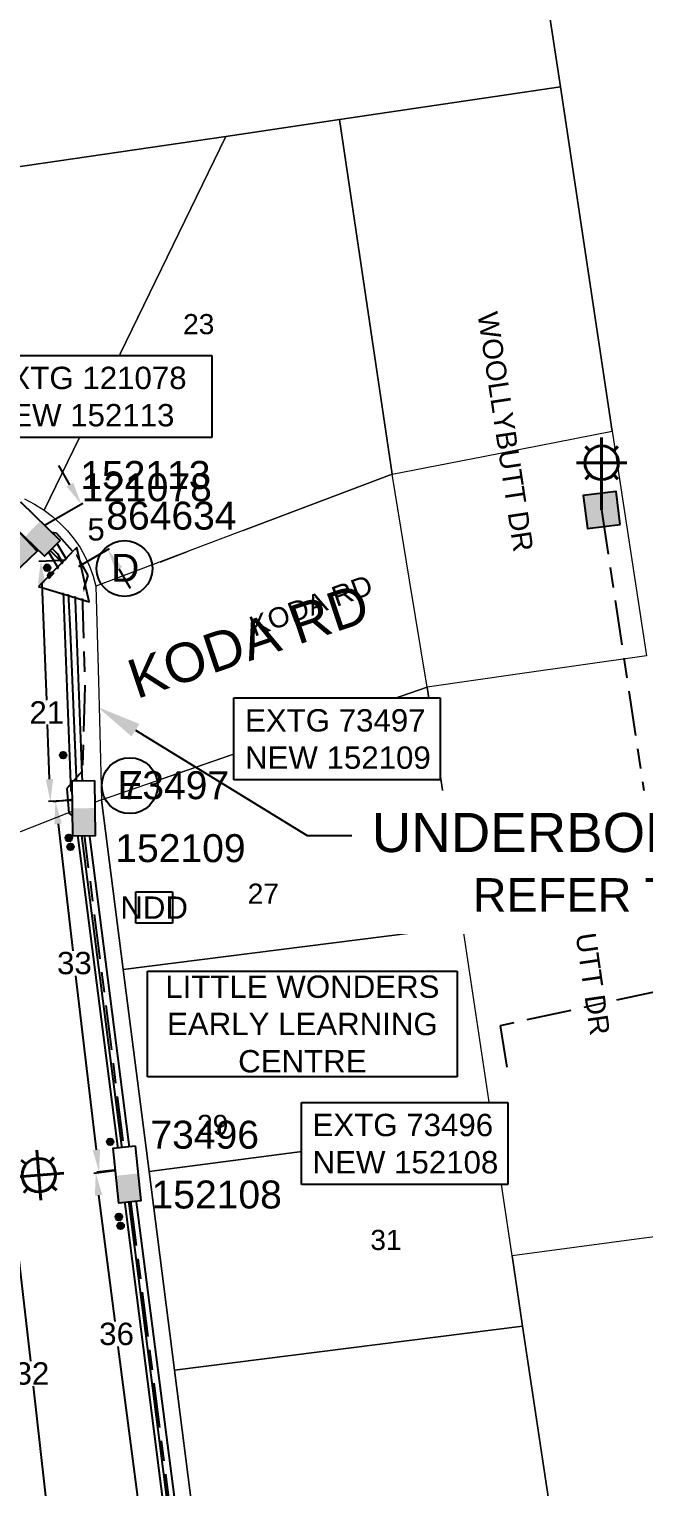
# Model space of a CAD drawing. Header units: metres. Extents: x 298156 to 298818, y 6171580 to 6172425.
# Drawn here: x 298509.9 to 298564.9, y 6172139.5 to 6172269.9 of the extents above; entities that cross this region are included whole.
import ezdxf
from ezdxf import colors
from ezdxf.entities.mleader import LeaderData, LeaderLine
from ezdxf.enums import TextEntityAlignment as Align
from ezdxf.math import Vec2, Vec3

# ---------------------------------------------------------------- set-up
doc = ezdxf.new("R2010")
doc.units = ezdxf.units.M
doc.linetypes.add('Cable Exist UG', pattern=[8.2, 4, -1.2, 1.8, -1.2])
doc.layers.get('0').update_dxf_attribs({"color": 6})
doc.layers.add('Cadastre Land Parcels_SP_EXT', color=9, linetype='Continuous', lineweight=5)
doc.layers.add('Cadastre Roads_SP_EXT', color=9, linetype='Continuous', lineweight=5)
for name, color, linetype in [('Duct_SP_NEW', 2, 'Continuous'), ('Equip_SP_SL_EXT', 7, 'Continuous'), ('Mains_LV_NEW_T84', 2, 'Continuous'), ('Mains_SL_EXT', 7, 'Continuous'), ('Notes_Field', 180, 'Continuous'), ('Notes_LV_MISC', 7, 'Continuous'), ('Notes_SP_LV_SL_MISC', 7, 'Continuous'), ('Notes_SP_MISC', 7, 'Continuous'), ('SupportsUG_SP_LV_EXT', 7, 'Continuous'), ('SupportsUG_SP_LV_NEW', 2, 'Continuous'), ('SupportsUG_SP_LV_SL_EXT', 7, 'Continuous')]:
    doc.layers.add(name, color=color, linetype=linetype)
doc.layers.add('Features_HIDE', color=1, linetype='Continuous', plot=False)
doc.layers.get('0').off()
doc.layers.get('Features_HIDE').off()
doc.styles.add('COLUMN_LABEL', font='arial.ttf')
doc.styles.add('iecARIAL', font='arial.ttf', dxfattribs={"height": 2})
doc.styles.add('POLE_LABEL', font='arial.ttf')
doc.styles.get("Standard").update_dxf_attribs({"font": 'arial.ttf'})
doc.linetypes.add('Cable New UG', pattern='A,7,-0.25,["x",Standard,S=2,R=0,X=0.2,Y=-0.8],-2.1', length=9.35)
doc.dimstyles.new('Copy of Standard', dxfattribs={"dimtxt": 2, "dimasz": 2, "dimexe": 0.18, "dimexo": 0.0625, "dimgap": 0.09, "dimtad": 0, "dimtih": 1, "dimtoh": 1, "dimdec": 0, "dimzin": 0, "dimdsep": 46, "dimtxsty": 'Standard', "dimcen": 0.09, "dimadec": 0, "dimazin": 0, "dimtfac": 1, "dimtdec": 0, "dimtofl": 0, "dimtmove": 0, "dimatfit": 3, "dimfxl": 1, "dimtolj": 1, "dimtzin": 0, "dimarcsym": 0})

# ---------------------------------------------------------------- blocks, each defined once
blk = doc.blocks.new('COLUMN_EXT')
blk.add_hatch(color=256).paths.add_polyline_path([(-1.49, 1.48), (-1.49, -1.49), (1.48, -1.49), (1.48, 1.48)])
blk.add_lwpolyline([(-1.49, -1.49), (1.48, -1.49), (1.48, 1.48), (-1.49, 1.48)], close=True)
for tag, height, style, flags, p in [('ASSET_NUM', 2.5, 'COLUMN_LABEL', 8, (2, 2)), ('STRUCTURE_PLANT_NUMBER', 0.2, 'POLE_LABEL', 9, (1.81, 0.03)), ('STREET_CODE', 0.2, 'COLUMN_LABEL', 9, (1.81, -0.2))]:
    blk.add_attdef(tag, text='', height=height, dxfattribs=dict(style=style, flags=flags)).set_placement(p, align=Align.MIDDLE_LEFT)
at = {"flags": 9}
for tag, p in [('COLUMN_TYPE', (1.81, -0.4)), ('OWNED_BY', (1.81, -0.6)), ('STATE', (1.81, -0.8)), ('USAGE', (1.81, -1)), ('LEGEND', (1.81, -1.2)), ('LOCATION', (1.81, -1.4)), ('STREETNAME', (1.81, -1.6)), ('SUBURB', (1.81, -1.8)), ('NOTES', (1.81, -2))]:
    blk.add_attdef(tag, text='', height=0.2, dxfattribs=at).set_placement(p, align=Align.MIDDLE_LEFT)
at = {"flags": 1}
blk.add_attdef('Z', (1.81, -2.35), '', height=0.2, dxfattribs=at)
blk = doc.blocks.new('PILLAR_EXT')
blk.add_hatch(color=256).paths.add_polyline_path([(-2.475, 0.99), (-2.475, -0.99), (2.475, -0.99), (2.475, 0.99)])
blk.add_lwpolyline([(-2.475, -0.99), (2.475, -0.99), (2.475, 0.99), (-2.475, 0.99)], close=True)
at = {"style": 'iecARIAL', "flags": 8}
blk.add_attdef('ASSET_NUM', (1.5, 3.5), '', height=2.5, dxfattribs=at)
for tag, p, flags in [('OWNED_BY', (0, -0.2), 9), ('STATE', (0, -0.4), 9), ('SUPPORT_TYPE', (0, -0.6), 9), ('USAGE', (0, -0.8), 9), ('LEGEND', (0, -1), 9), ('LOCATION', (0, -1.2), 9), ('NOTES', (0, -1.4), 9), ('STREETNAME', (0, -1.8), 9), ('SUBURB', (0, -2), 1), ('PARENT', (0, -1.6), 9)]:
    blk.add_attdef(tag, p, '', height=0.2, dxfattribs=dict(flags=flags))
blk = doc.blocks.new('SL_LANTERN_EXT')
at = {"lineweight": 40}
for p, q in [((-1.46, 5.68), (-1.06, 5.28)), ((0, 1.97), (0, 6.47)), ((1.46, 5.68), (1.06, 5.28)), ((-2.25, 4.22), (2.25, 4.22)), ((-1.46, 2.76), (-1.06, 3.16)), ((0, 0), (0, 2.72)), ((1.46, 2.76), (1.06, 3.16))]:
    blk.add_line(p, q, dxfattribs=at)
blk.add_circle((0, 4.22), 1.5, dxfattribs=at)
at = {"style": 'iecARIAL', "flags": 8}
blk.add_attdef('ASSET_NUM', (1.5, 1.5), '', height=2.5, dxfattribs=at)
for tag, p, height, flags in [('CONSTRUCTED_VOLTAGE', (0.98, -0.65), 0.2, 9), ('CONTROL_TYPE', (0.98, -0.85), 0.2, 9), ('LANTERN_PURPOSE', (0.98, -1.05), 0.2, 9), ('LANTERN_TYPE', (0.98, -1.25), 0.2, 9), ('NO_PHASES', (0.98, -1.45), 0.2, 9), ('LNUMBER', (2.18, -3.25), 2.5, 8), ('OPERATING_VOLTAGE', (0.98, -1.65), 0.2, 9), ('ORIENTATION', (0.98, -1.85), 0.2, 9), ('OWNED_BY', (0.98, -2.05), 0.2, 9), ('STATE', (0.98, -2.25), 0.2, 9), ('USAGE', (0.98, -2.45), 0.2, 9), ('CEXIST', (0.98, -2.65), 0.2, 9), ('CNEW', (0.98, -2.85), 0.2, 9), ('CNUMBER', (0.98, -3.05), 0.2, 9), ('CREMOVE', (0.98, -3.25), 0.2, 9), ('CREPLACE', (0.98, -3.45), 0.2, 9), ('LKINGHEIGHT', (0.98, -3.65), 0.2, 9), ('LBRACKET', (0.98, -3.85), 0.2, 9), ('LBRACKETVOCAB', (0.98, -4.05), 0.2, 9), ('LCATEGORY', (0.98, -4.25), 0.2, 9), ('LCHARGE1', (0.98, -4.45), 0.2, 9), ('LCHARGE1PERCENT', (0.98, -4.65), 0.2, 9), ('LCHARGE2', (0.98, -4.85), 0.2, 9), ('LCHARGE2PERCENT', (0.98, -5.05), 0.2, 9), ('LCHARGE3', (0.98, -5.25), 0.2, 9), ('LCHARGE3PERCENT', (0.98, -5.45), 0.2, 9), ('LEXIST', (0.98, -5.65), 0.2, 9), ('LLAMP', (0.98, -5.85), 0.2, 9), ('LLAMPVOCAB', (0.98, -6.05), 0.2, 9), ('LMAST', (0.98, -6.25), 0.2, 9), ('LMASTVOCAB', (0.98, -6.45), 0.2, 9), ('LNEW', (0.98, -6.65), 0.2, 9), ('LANTNUMBER', (0.98, -6.85), 0.2, 9), ('LOUTREACH', (0.98, -7.25), 0.2, 9), ('LOUTREACHVOCAB', (0.98, -7.45), 0.2, 9), ('LRATECODE', (0.98, -7.65), 0.2, 9), ('LREMOVE', (0.98, -7.85), 0.2, 9), ('STREETNAME', (0.98, -9.25), 0.2, 9), ('LREPLACE', (0.98, -8.05), 0.2, 9), ('LTYPE', (0.98, -8.25), 0.2, 9), ('LTYPEVOCAB', (0.98, -8.45), 0.2, 9), ('LEGEND', (0.98, -8.65), 0.2, 9), ('LOCATION', (0.98, -8.85), 0.2, 9), ('NOTES', (0.98, -9.05), 0.2, 9), ('SUBURB', (0.98, -9.45), 0.2, 1)]:
    blk.add_attdef(tag, p, '', height=height, dxfattribs=dict(flags=flags))
blk = doc.blocks.new('*D167')
at = {"layer": 'Defpoints', "color": 0, "transparency": 16777216}
for p in [(298505.04, 6172166.92), (298508.15, 6172167.27), (298508.72, 6172134.77)]:
    blk.add_point(p, dxfattribs=at)
at = {"layer": 'Notes_Field', "color": 0, "lineweight": -2, "transparency": 16777216}
for p, q in [((298505.11, 6172166.93), (298508.33, 6172167.29)), ((298508.37, 6172165.29), (298510.03, 6172150.76)), ((298511.59, 6172137.11), (298510.29, 6172148.53)), ((298508.78, 6172134.78), (298512, 6172135.15))]:
    blk.add_line(p, q, dxfattribs=at)
at = {"layer": 'Notes_Field', "color": 0, "transparency": 16777216}
for points in [[(298508.7, 6172165.32), (298508.04, 6172165.25), (298508.15, 6172167.27)], [(298511.92, 6172137.15), (298511.26, 6172137.08), (298511.82, 6172135.13)]]:
    blk.add_solid(points, dxfattribs=at)
at = {"layer": 'Notes_Field', "color": 0, "transparency": 16777216, "insert": (298510.16, 6172149.65), "char_height": 2, "attachment_point": 5}
blk.add_mtext('\\A1;32', dxfattribs=at)
blk = doc.blocks.new('*D175')
at = {"layer": 'Defpoints', "color": 0, "transparency": 16777216}
for p in [(298500.79, 6172227.04), (298510.37, 6172224.07), (298510.57, 6172225.13)]:
    blk.add_point(p, dxfattribs=at)
at = {"layer": 'Notes_Field', "color": 0, "lineweight": -2, "transparency": 16777216}
for p, q in [((298500.78, 6172226.98), (298500.55, 6172225.81)), ((298502.55, 6172225.6), (298503.25, 6172225.47)), ((298508.41, 6172224.46), (298506.1, 6172224.91)), ((298510.56, 6172225.06), (298510.33, 6172223.9))]:
    blk.add_line(p, q, dxfattribs=at)
at = {"layer": 'Notes_Field', "color": 0, "transparency": 16777216}
for points in [[(298502.61, 6172225.93), (298502.48, 6172225.28), (298500.58, 6172225.99)], [(298508.47, 6172224.79), (298508.34, 6172224.13), (298510.37, 6172224.07)]]:
    blk.add_solid(points, dxfattribs=at)
at = {"layer": 'Notes_Field', "color": 0, "transparency": 16777216, "insert": (298504.67, 6172225.19), "char_height": 2, "attachment_point": 5}
blk.add_mtext('\\A1;10', dxfattribs=at)
blk = doc.blocks.new('*D196')
at = {"layer": 'Defpoints', "color": 0, "transparency": 16777216}
for p in [(298510.47, 6172225.04), (298516.94, 6172223.36), (298512.84, 6172220.97)]:
    blk.add_point(p, dxfattribs=at)
at = {"layer": 'Notes_Field', "color": 0, "lineweight": -2, "transparency": 16777216}
for p, q in [((298513.56, 6172229.16), (298512.56, 6172230.89)), ((298510.52, 6172225.08), (298514.72, 6172227.52)), ((298512.89, 6172221), (298517.09, 6172223.45)), ((298517.94, 6172221.63), (298518.95, 6172219.9))]:
    blk.add_line(p, q, dxfattribs=at)
at = {"layer": 'Notes_Field', "color": 0, "transparency": 16777216}
for points in [[(298513.85, 6172229.33), (298513.27, 6172228.99), (298514.57, 6172227.43)], [(298518.23, 6172221.8), (298517.66, 6172221.46), (298516.94, 6172223.36)]]:
    blk.add_solid(points, dxfattribs=at)
at = {"layer": 'Notes_Field', "color": 0, "transparency": 16777216, "insert": (298515.9, 6172225.15), "char_height": 2, "attachment_point": 5}
blk.add_mtext('\\A1;5', dxfattribs=at)
blk = doc.blocks.new('*D197')
at = {"layer": 'Defpoints', "color": 0, "transparency": 16777216}
for p in [(298513.58, 6172222.41), (298511.81, 6172200.83), (298514.43, 6172200.93)]:
    blk.add_point(p, dxfattribs=at)
at = {"layer": 'Notes_Field', "color": 0, "lineweight": -2, "transparency": 16777216}
for p, q in [((298513.51, 6172222.41), (298510.78, 6172222.3)), ((298511.04, 6172220.31), (298511.45, 6172209.89)), ((298511.73, 6172202.82), (298511.54, 6172207.7)), ((298514.37, 6172200.93), (298511.63, 6172200.82))]:
    blk.add_line(p, q, dxfattribs=at)
at = {"layer": 'Notes_Field', "color": 0, "transparency": 16777216}
for points in [[(298511.37, 6172220.32), (298510.7, 6172220.29), (298510.96, 6172222.31)], [(298512.06, 6172202.84), (298511.4, 6172202.81), (298511.81, 6172200.83)]]:
    blk.add_solid(points, dxfattribs=at)
at = {"layer": 'Notes_Field', "color": 0, "transparency": 16777216, "insert": (298511.49, 6172208.79), "char_height": 2, "attachment_point": 5}
blk.add_mtext('\\A1;21', dxfattribs=at)
blk = doc.blocks.new('*D200')
at = {"layer": 'Defpoints', "color": 0, "transparency": 16777216}
for p in [(298512.26, 6172200.8), (298514.48, 6172201.06), (298518.38, 6172167.95)]:
    blk.add_point(p, dxfattribs=at)
at = {"layer": 'Notes_Field', "color": 0, "lineweight": -2, "transparency": 16777216}
for p, q in [((298514.42, 6172201.05), (298512.08, 6172200.78)), ((298512.5, 6172198.81), (298513.83, 6172187.47)), ((298515.93, 6172169.68), (298514.09, 6172185.24)), ((298518.32, 6172167.95), (298515.98, 6172167.67))]:
    blk.add_line(p, q, dxfattribs=at)
at = {"layer": 'Notes_Field', "color": 0, "transparency": 16777216}
for points in [[(298512.83, 6172198.85), (298512.17, 6172198.77), (298512.26, 6172200.8)], [(298516.26, 6172169.72), (298515.6, 6172169.64), (298516.16, 6172167.69)]]:
    blk.add_solid(points, dxfattribs=at)
at = {"layer": 'Notes_Field', "color": 0, "transparency": 16777216, "insert": (298513.96, 6172186.36), "char_height": 2, "attachment_point": 5}
blk.add_mtext('\\A1;33', dxfattribs=at)
blk = doc.blocks.new('*D201')
at = {"layer": 'Defpoints', "color": 0, "transparency": 16777216}
for p in [(298515.87, 6172167.59), (298518.25, 6172167.89), (298522.89, 6172132.17)]:
    blk.add_point(p, dxfattribs=at)
at = {"layer": 'Notes_Field', "color": 0, "lineweight": -2, "transparency": 16777216}
for p, q in [((298518.19, 6172167.89), (298515.69, 6172167.56)), ((298516.12, 6172165.6), (298517.59, 6172154.31)), ((298520.24, 6172133.84), (298517.88, 6172152.08)), ((298522.82, 6172132.16), (298520.32, 6172131.84))]:
    blk.add_line(p, q, dxfattribs=at)
at = {"layer": 'Notes_Field', "color": 0, "transparency": 16777216}
for points in [[(298516.45, 6172165.64), (298515.79, 6172165.56), (298515.87, 6172167.59)], [(298520.57, 6172133.88), (298519.91, 6172133.8), (298520.5, 6172131.86)]]:
    blk.add_solid(points, dxfattribs=at)
at = {"layer": 'Notes_Field', "color": 0, "transparency": 16777216, "insert": (298517.73, 6172153.19), "char_height": 2, "attachment_point": 5}
blk.add_mtext('\\A1;36', dxfattribs=at)
blk = doc.blocks.new('PILLAR_REPLACE_NEW')
for tag, flags, p in [('TYPE', 9, (1.5, -2.4)), ('Z', 1, (1.5, -2.6)), ('OWNED_BY', 9, (1.5, -1.8)), ('OPERATED_BY', 9, (1.5, -2)), ('MAINTAINED_BY', 9, (1.5, -2.2))]:
    blk.add_attdef(tag, text='', height=0.2, dxfattribs=dict(flags=flags)).set_placement(p, align=Align.MIDDLE_LEFT)
blk.add_wipeout([(-2.475, 0.99), (2.475, 0.99), (2.475, -0.99), (-2.475, -0.99)])
blk.add_hatch(color=256).paths.add_polyline_path([(0, -0.99), (2.475, -0.99), (2.475, 0.99), (0, 0.99)])
at = {"lineweight": -3}
blk.add_lwpolyline([(-2.475, 0.99), (2.475, 0.99), (2.475, -0.99), (-2.475, -0.99)], close=True, dxfattribs=at)
for tag, height, flags, p in [('ASSET_NUM', 2.5, 8, (2, 2)), ('USAGE', 0.2, 9, (1.5, 0)), ('STREETNAME', 0.2, 9, (1.5, -1)), ('SUBURB', 0.2, 9, (1.5, -1.2)), ('STATE', 0.2, 9, (1.5, -1.4)), ('LEGEND', 0.2, 9, (1.5, -0.2)), ('LOCATION', 0.2, 9, (1.5, -0.4)), ('NOTES', 0.2, 9, (1.5, -0.6)), ('PARENT', 0.2, 9, (1.5, -0.8)), ('STREET_CODE_NUMBER', 0.2, 9, (1.5, -1.6))]:
    blk.add_attdef(tag, text='', height=height, dxfattribs=dict(flags=flags)).set_placement(p, align=Align.MIDDLE_LEFT)

msp = doc.modelspace()

# ---------------------------------------------------------------- hatches: boundary and pattern name
at = {"layer": 'Notes_LV_MISC'}
h = msp.add_hatch(color=2, dxfattribs=at)
h.dxf.hatch_style = 1
edge = h.paths.add_edge_path()
edge.add_arc((298511.52, 6172221.73), 0.3, 19.467, 379.467)
h = msp.add_hatch(color=2, dxfattribs=at)
h.dxf.hatch_style = 1
edge = h.paths.add_edge_path()
edge.add_arc((298511.89, 6172221.03), 0.3, 19.467, 379.467)
h = msp.add_hatch(color=2, dxfattribs=at)
h.dxf.hatch_style = 1
edge = h.paths.add_edge_path()
edge.add_arc((298512.96, 6172204.97), 0.3, 92.4253, 452.4253)
h = msp.add_hatch(color=2, dxfattribs=at)
h.dxf.hatch_style = 1
edge = h.paths.add_edge_path()
edge.add_arc((298518.09, 6172162.87), 0.3, 182.0234, 542.0234)

# ---------------------------------------------------------------- linework, layer by layer
at = {"layer": 'Cadastre Land Parcels_SP_EXT', "linetype": 'Continuous'}
for p, q in [((298552.97, 6172294.54), (298557.43, 6172264.73)), ((298557.43, 6172264.73), (298552.97, 6172294.54)), ((298537.66, 6172261.81), (298557.43, 6172264.73)), ((298557.43, 6172264.73), (298562.06, 6172233.95)), ((298537.66, 6172261.81), (298527.49, 6172260.31)), ((298527.49, 6172260.31), (298537.66, 6172261.81)), ((298542.39, 6172230.1), (298537.66, 6172261.81)), ((298527.49, 6172260.31), (298496.07, 6172255.69)), ((298496.07, 6172255.69), (298527.49, 6172260.31)), ((298511.24, 6172226.88), (298527.49, 6172260.31)), ((298527.49, 6172260.31), (298511.24, 6172226.88)), ((298562.06, 6172233.95), (298565.12, 6172213.86)), ((298529.04, 6172225.05), (298542.39, 6172230.1)), ((298542.39, 6172230.1), (298542.39, 6172230.1)), ((298509.5, 6172227.88), (298510.39, 6172227.41)), ((298510.39, 6172227.41), (298511.24, 6172226.88)), ((298511.24, 6172226.88), (298511.24, 6172226.88)), ((298511.24, 6172226.88), (298512, 6172226.32)), ((298512, 6172226.32), (298512.7, 6172225.7)), ((298512.7, 6172225.7), (298513.35, 6172225.03)), ((298513.35, 6172225.03), (298513.94, 6172224.3)), ((298513.94, 6172224.3), (298514.47, 6172223.53)), ((298514.47, 6172223.53), (298514.93, 6172222.71)), ((298521.63, 6172222.24), (298524.16, 6172223.2)), ((298514.93, 6172222.71), (298515.32, 6172221.86)), ((298515.32, 6172221.86), (298515.64, 6172220.97)), ((298515.64, 6172220.97), (298515.88, 6172220.07)), ((298515.88, 6172220.07), (298515.98, 6172220.11)), ((298545.5, 6172211.05), (298521.65, 6172202.79)), ((298548.71, 6172189.63), (298545.5, 6172211.05)), ((298516.5, 6172201.01), (298516.38, 6172200.97)), ((298516.38, 6172200.97), (298518.31, 6172185.79)), ((298548.71, 6172189.63), (298518.31, 6172185.79)), ((298518.31, 6172185.79), (298548.71, 6172189.63)), ((298551.4, 6172171.76), (298548.71, 6172189.63)), ((298548.71, 6172189.63), (298548.71, 6172189.63)), ((298518.31, 6172185.79), (298520.64, 6172167.74)), ((298520.64, 6172167.74), (298551.4, 6172171.76)), ((298551.4, 6172171.76), (298520.64, 6172167.74)), ((298551.4, 6172171.76), (298551.4, 6172171.76)), ((298553.12, 6172160.2), (298551.4, 6172171.76)), ((298520.64, 6172167.74), (298522.92, 6172149.97)), ((298554.05, 6172153.88), (298553.12, 6172160.2)), ((298553.12, 6172160.2), (298553.12, 6172160.2)), ((298554.05, 6172153.88), (298522.92, 6172149.97)), ((298522.92, 6172149.97), (298554.05, 6172153.88)), ((298556.69, 6172136.34), (298554.05, 6172153.88)), ((298554.05, 6172153.88), (298554.05, 6172153.88)), ((298522.92, 6172149.97), (298525.16, 6172132.42))]:
    msp.add_line(p, q, dxfattribs=at)
at = {"layer": 'Cadastre Roads_SP_EXT', "linetype": 'Continuous'}
for p, q in [((298557.43, 6172264.73), (298537.66, 6172261.81)), ((298562.06, 6172233.95), (298557.43, 6172264.73)), ((298537.66, 6172261.81), (298542.39, 6172230.1)), ((298550.53, 6172231.69), (298562.06, 6172233.95)), ((298562.06, 6172233.95), (298562.06, 6172233.95)), ((298542.39, 6172230.1), (298550.53, 6172231.69)), ((298542.39, 6172230.1), (298515.88, 6172220.07)), ((298543.94, 6172220.61), (298542.39, 6172230.1)), ((298545.5, 6172211.05), (298543.94, 6172220.61)), ((298515.88, 6172220.07), (298516.13, 6172210.52)), ((298565.12, 6172213.86), (298553.6, 6172212.21)), ((298516.38, 6172200.97), (298545.5, 6172211.05)), ((298553.6, 6172212.21), (298545.5, 6172211.05)), ((298545.5, 6172211.05), (298548.71, 6172189.63)), ((298545.5, 6172211.05), (298545.5, 6172211.05)), ((298516.13, 6172210.52), (298516.38, 6172200.97)), ((298516.38, 6172200.97), (298506.31, 6172197.01)), ((298518.31, 6172185.79), (298516.38, 6172200.97)), ((298548.71, 6172189.63), (298560.43, 6172190.17)), ((298560.43, 6172190.17), (298568.63, 6172190.54)), ((298520.64, 6172167.74), (298518.31, 6172185.79)), ((298518.31, 6172185.79), (298518.31, 6172185.79)), ((298522.92, 6172149.97), (298520.64, 6172167.74)), ((298572.81, 6172162.8), (298564.69, 6172161.73)), ((298564.69, 6172161.73), (298553.12, 6172160.2)), ((298553.12, 6172160.2), (298554.05, 6172153.88)), ((298554.05, 6172153.88), (298556.69, 6172136.34)), ((298525.16, 6172132.42), (298522.92, 6172149.97))]:
    msp.add_line(p, q, dxfattribs=at)
at = {"layer": 'Duct_SP_NEW'}
for p, q in [((298512.27, 6172224.12), (298511.82, 6172223.85)), ((298512.27, 6172224.12), (298513.87, 6172221.42)), ((298511.38, 6172223.59), (298511.82, 6172223.85)), ((298511.38, 6172223.59), (298512.97, 6172220.89)), ((298512.9, 6172221.13), (298513.42, 6172221.15)), ((298512.9, 6172221.13), (298513.63, 6172201.75)), ((298512.97, 6172220.89), (298513.42, 6172221.15)), ((298513.87, 6172221.42), (298513.42, 6172221.15)), ((298513.94, 6172221.17), (298513.42, 6172221.15)), ((298513.94, 6172221.17), (298514.67, 6172201.79)), ((298513.63, 6172201.75), (298514.15, 6172201.77)), ((298513.86, 6172200.84), (298514.38, 6172200.91)), ((298513.86, 6172200.84), (298518.14, 6172167.43)), ((298514.67, 6172201.79), (298514.15, 6172201.77)), ((298514.89, 6172200.98), (298514.38, 6172200.91)), ((298514.89, 6172200.98), (298519.17, 6172167.56)), ((298518.14, 6172167.43), (298522.66, 6172132.11)), ((298519.17, 6172167.56), (298523.69, 6172132.24))]:
    msp.add_line(p, q, dxfattribs=at)
at = {"layer": 'Mains_LV_NEW_T84', "color": 2, "linetype": 'Cable New UG', "flags": 128}
msp.add_lwpolyline([(298450.73, 6172207.98), (298480.73, 6172212.01), (298488.11, 6172213.28), (298492.99, 6172218.17), (298496.29, 6172223.88), (298500.75, 6172227.09), (298505.8, 6172228.13), (298510.06, 6172225.06), (298510.06, 6172225.06), (298513.28, 6172221.74), (298513.57, 6172216.04), (298514.2, 6172200.78), (298514.2, 6172200.78), (298514.2, 6172200.78), (298518.52, 6172167.22), (298523.03, 6172132.04), (298528.42, 6172097.13), (298531.78, 6172063.69), (298535.91, 6172031.76), (298540.26, 6171997.64), (298544.26, 6171966.3), (298544.27, 6171966.2)], dxfattribs=at)
at = {"layer": 'Mains_SL_EXT', "linetype": 'Cable Exist UG'}
for p, q in [((298561.12, 6172226.9), (298566.76, 6172189.36)), ((298510.19, 6172225.18), (298512.44, 6172222.97)), ((298510.19, 6172225.18), (298512.33, 6172224.85)), ((298512.33, 6172224.85), (298514.25, 6172222.72)), ((298512.44, 6172222.97), (298513.42, 6172221.15)), ((298514.25, 6172222.72), (298515.16, 6172221.05)), ((298515.16, 6172221.05), (298514.64, 6172219.43)), ((298514.64, 6172219.43), (298514.9, 6172211.08)), ((298514.9, 6172211.08), (298514.67, 6172203.56)), ((298514.67, 6172203.56), (298513.29, 6172201.98)), ((298513.29, 6172201.98), (298513.47, 6172199.77)), ((298513.47, 6172199.77), (298514.7, 6172198.85)), ((298514.7, 6172198.85), (298518.39, 6172169.76)), ((298574.37, 6172185.65), (298552.03, 6172180.76)), ((298552.03, 6172180.76), (298552.63, 6172177.06)), ((298518.39, 6172169.76), (298517.52, 6172168.57)), ((298517.52, 6172168.57), (298517.83, 6172166.14)), ((298517.83, 6172166.14), (298518.98, 6172165.07)), ((298518.98, 6172165.07), (298522.89, 6172134.46))]:
    msp.add_line(p, q, dxfattribs=at)
at = {"layer": 'Notes_LV_MISC'}
for centre in [(298511.52, 6172221.73), (298511.89, 6172221.03), (298512.96, 6172204.97), (298518.09, 6172162.87)]:
    msp.add_circle(centre, 0.3, dxfattribs=at)

# ---------------------------------------------------------------- block references
at = {"layer": 'Equip_SP_SL_EXT'}
msp.add_blockref('SL_LANTERN_EXT', (298561.12, 6172226.9), dxfattribs=at)
for p, rotation in [((298508.49, 6172223.44), 141.0268838117715), ((298506.57, 6172167.06), 274.6918737109509)]:
    msp.add_blockref('SL_LANTERN_EXT', p, dxfattribs=dict(at, rotation=rotation))
at = {"layer": 'Features_HIDE'}
ref = msp.add_blockref('PILLAR_EXT', (298510.19, 6172225.18), dxfattribs=dict(at, rotation=315.4128339102619))
ref.add_attrib('ASSET_NUM', '121078', dxfattribs={"layer": 'SupportsUG_SP_LV_EXT', "height": 2.5, "style": 'iecARIAL'}).set_placement((298514.6, 6172228.93), align=Align.MIDDLE_LEFT)
ref = msp.add_blockref('PILLAR_EXT', (298514.38, 6172200.91), dxfattribs=dict(at, rotation=90.7286620446387))
ref.add_attrib('ASSET_NUM', '73497', dxfattribs={"layer": 'SupportsUG_SP_LV_EXT', "height": 2.5, "style": 'iecARIAL'}).set_placement((298518.09, 6172200.28), align=Align.BOTTOM_LEFT)
ref = msp.add_blockref('PILLAR_EXT', (298518.66, 6172167.5), dxfattribs=dict(at, rotation=96.1108274915979))
ref.add_attrib('ASSET_NUM', '73496', dxfattribs={"layer": 'SupportsUG_SP_LV_EXT', "height": 2.5, "style": 'iecARIAL'}).set_placement((298520.76, 6172172.27), align=Align.TOP_LEFT)
at = {"layer": 'SupportsUG_SP_LV_SL_EXT', "rotation": 97.27129439094234}
msp.add_blockref('COLUMN_EXT', (298561.12, 6172226.9), dxfattribs=at)
at = {"layer": 'SupportsUG_SP_LV_SL_EXT'}
ref = msp.add_blockref('COLUMN_EXT', (298508.53, 6172223.27), dxfattribs=dict(at, rotation=43.36428719505214))
ref.add_attrib('ASSET_NUM', '864634', dxfattribs={"height": 2.5, "style": 'COLUMN_LABEL'}).set_placement((298516.81, 6172226.39), align=Align.MIDDLE_LEFT)

# ---------------------------------------------------------------- texts
at = {"layer": 'Cadastre Land Parcels_SP_EXT'}
for s, p in [('23', (298523.68, 6172242.62)), ('27', (298529.46, 6172191.68)), ('29', (298524.93, 6172171)), ('31', (298540.43, 6172160.71))]:
    msp.add_text(s, height=1.8, dxfattribs=at).set_placement(p)
at = {"layer": 'Cadastre Roads_SP_EXT'}
for s, rotation, p in [('WOOLLYBUTT DR', 278.6215, (298550.01, 6172244.46)), ('KODA RD', 19.9484, (298530.04, 6172215.55)), ('WOOLLYBUTT DR', 278.2581, (298557, 6172201.24))]:
    msp.add_text(s, height=1.8, rotation=rotation, dxfattribs=at).set_placement(p)

# ---------------------------------------------------------------- dimensions: what is measured, and where the dimension line sits
at = {"layer": 'Notes_Field'}
for base, p1, p2, angle, picture, middle in [((298516.94, 6172223.36), (298510.47, 6172225.04), (298512.84, 6172220.97), 300.2048, '*D196', (298515.9, 6172225.15)), ((298510.37, 6172224.07), (298500.79, 6172227.04), (298510.57, 6172225.13), 348.9319, '*D175', (298504.67, 6172225.19)), ((298511.81, 6172200.83), (298513.58, 6172222.41), (298514.43, 6172200.93), 272.2748, '*D197', (298511.49, 6172208.79)), ((298512.26, 6172200.8), (298518.38, 6172167.95), (298514.48, 6172201.06), 96.7139, '*D200', (298513.96, 6172186.36)), ((298508.15, 6172167.27), (298508.72, 6172134.77), (298505.04, 6172166.92), 96.5185, '*D167', (298510.16, 6172149.65)), ((298515.87, 6172167.59), (298522.89, 6172132.17), (298518.25, 6172167.89), 97.3918, '*D201', (298517.73, 6172153.19))]:
    dim = msp.add_linear_dim(base=base, p1=p1, p2=p2, angle=angle, dimstyle='Copy of Standard', dxfattribs=at)
    dim.commit()
    dim.dimension.update_dxf_attribs({"geometry": picture, "text_midpoint": middle, "dimtype": 161})

# ---------------------------------------------------------------- next in the draw order: block references
at = {"layer": 'SupportsUG_SP_LV_NEW'}
ref = msp.add_blockref('PILLAR_REPLACE_NEW', (298510.21, 6172225.19), dxfattribs=dict(at, rotation=315.7313512229564))
ref.add_attrib('ASSET_NUM', '152113', dxfattribs={"layer": '0', "height": 2.5}).set_placement((298514.48, 6172230.03), align=Align.MIDDLE_LEFT)
ref = msp.add_blockref('PILLAR_REPLACE_NEW', (298514.79, 6172200.22), dxfattribs=dict(at, rotation=270.7565150729329))
ref.add_attrib('ASSET_NUM', '152109', dxfattribs={"layer": '0', "height": 2.5}).set_placement((298517.62, 6172196.65), align=Align.MIDDLE_LEFT)
ref = msp.add_blockref('PILLAR_REPLACE_NEW', (298518.66, 6172167.45), dxfattribs=dict(at, rotation=276.0656067576584))
ref.add_attrib('ASSET_NUM', '152108', dxfattribs={"layer": '0', "height": 2.5}).set_placement((298520.86, 6172165.67), align=Align.MIDDLE_LEFT)

# ---------------------------------------------------------------- next in the draw order: texts
at = {"layer": 'Notes_SP_LV_SL_MISC', "char_height": 2, "attachment_point": 1, "bg_fill": 19, "box_fill_scale": 1.5, "bg_fill_color": 256, "bg_fill_transparency": 0}
for s, width, insert in [('EXTG 121078\\PNEW 152113', 18.9543, (298506.29, 6172239.71)), ('EXTG 73496\\PNEW 152108', 16.4576, (298535.26, 6172172.89))]:
    msp.add_mtext_dynamic_manual_height_columns(s, width=width, gutter_width=4, heights=[0], dxfattribs=dict(at, insert=insert))

# ---------------------------------------------------------------- next in the draw order: hatches: boundary and pattern name
at = {"layer": 'Notes_LV_MISC'}
h = msp.add_hatch(color=2, dxfattribs=at)
h.dxf.hatch_style = 1
edge = h.paths.add_edge_path()
edge.add_arc((298513.46, 6172197.56), 0.3, 181.9947, 541.9947)
h = msp.add_hatch(color=2, dxfattribs=at)
h.dxf.hatch_style = 1
edge = h.paths.add_edge_path()
edge.add_arc((298513.61, 6172196.77), 0.3, 181.9947, 541.9947)
h = msp.add_hatch(color=2, dxfattribs=at)
h.dxf.hatch_style = 1
edge = h.paths.add_edge_path()
edge.add_arc((298517.16, 6172170.38), 0.3, 182.0234, 542.0234)
h = msp.add_hatch(color=2, dxfattribs=at)
h.dxf.hatch_style = 1
edge = h.paths.add_edge_path()
edge.add_arc((298517.94, 6172163.66), 0.3, 182.0234, 542.0234)

# ---------------------------------------------------------------- next in the draw order: linework, layer by layer
for centre in [(298513.46, 6172197.56), (298513.61, 6172196.77), (298517.16, 6172170.38), (298517.94, 6172163.66)]:
    msp.add_circle(centre, 0.3, dxfattribs=at)
at = {"layer": 'Notes_SP_MISC', "linetype": 'Continuous', "flags": 128}
msp.add_lwpolyline([(298510.76, 6172220.04), (298515.27, 6172218.69), (298514.19, 6172223.54), (298510.76, 6172220.04)], dxfattribs=at)
at = {"layer": 'Notes_SP_MISC'}
for centre in [(298518.44, 6172221.66), (298518.91, 6172202.24)]:
    msp.add_circle(centre, 2.5, dxfattribs=at)

# ---------------------------------------------------------------- next in the draw order: texts
at = {"layer": 'Notes_SP_LV_SL_MISC', "insert": (298529.22, 6172209.08), "char_height": 2, "attachment_point": 1, "bg_fill": 19, "box_fill_scale": 1.5, "bg_fill_color": 256, "bg_fill_transparency": 0}
msp.add_mtext_dynamic_manual_height_columns('EXTG 73497\\PNEW 152109', width=16.4576, gutter_width=4, heights=[0], dxfattribs=at)
at = {"layer": 'Notes_SP_MISC', "char_height": 2.5, "attachment_point": 5}
for s, insert in [('D', (298518.51, 6172221.72)), ('E', (298518.98, 6172202.3))]:
    msp.add_mtext_dynamic_manual_height_columns(s, width=2.5, gutter_width=4, heights=[0], dxfattribs=dict(at, insert=insert))

# ---------------------------------------------------------------- next in the draw order: texts
at = {"layer": 'Notes_SP_MISC'}
msp.add_text('KODA RD', height=3.5, rotation=18.612, dxfattribs=at).set_placement((298519.52, 6172209.97))

# ---------------------------------------------------------------- next in the draw order: leaders
at = {"layer": 'Notes_SP_MISC', "color": 7, "linetype": 'Continuous'}
ml = msp.add_multileader_mtext('Standard', dxfattribs=at)
ml.set_content('{\\H0.875x;UNDERBORE ROADWAY}\\P{\\H0.75x;REFER TO NOTE 23}', color=7)
ml.set_leader_properties()
ml.build(insert=Vec2(0, 0))
ml.multileader.update_dxf_attribs({"has_text_frame": 1, "dogleg_length": 4})
ctx = ml.context
ctx.base_point, ctx.plane_origin = Vec3(298538.77, 6172197.78), Vec3(298612.34, 6172128.53)
ctx.text_align_type = 1
notes = []
notes.append((ctx, [(0, (1, 1, 0), (298534.77, 6172197.78), (1, 0), 4, [(0, [(298516.01, 6172209.29)], 0, [])])]))
ctx.mtext.insert, ctx.mtext.alignment, ctx.mtext.flow_direction = Vec3(298569.49, 6172199.8), 2, 5
ctx.mtext.has_bg_fill, ctx.mtext.bg_color, ctx.mtext.bg_scale_factor, ctx.mtext.bg_transparency, ctx.mtext.use_window_bg_color = 1, -1027028792, 1.5, 0, 1
for ctx, leaders in notes:
    for number, flags, end, landing, length, lines in leaders:
        leader = LeaderData()
        leader.index, (leader.has_last_leader_line, leader.has_dogleg_vector, leader.attachment_direction) = number, flags
        leader.last_leader_point, leader.dogleg_vector, leader.dogleg_length = Vec3(end), Vec3(landing), length
        for number, points, colour, breaks in lines:
            line = LeaderLine()
            line.index, line.vertices, line.color, line.breaks = number, Vec3.list(points), colors.encode_raw_color(colour), breaks
            leader.lines.append(line)
        ctx.leaders.append(leader)

# ---------------------------------------------------------------- next in the draw order: wipeouts: each hides what was drawn before it
msp.add_wipeout([(298514.01, 6172223.32), (298511.14, 6172220.04), (298514.94, 6172218.91)]).dxf.layer = 'Notes_SP_MISC'

# ---------------------------------------------------------------- next in the draw order: texts
at = {"layer": 'Notes_SP_MISC', "char_height": 2, "attachment_point": 5, "bg_fill": 19, "box_fill_scale": 1.2, "bg_fill_color": 256, "bg_fill_transparency": 0}
for s, width, insert in [('NDD', 2.5, (298521.09, 6172191.33)), ('LITTLE WONDERS EARLY LEARNING CENTRE', 26.8813, (298534.35, 6172180.91))]:
    msp.add_mtext_dynamic_manual_height_columns(s, width=width, gutter_width=4, heights=[0], dxfattribs=dict(at, insert=insert))

doc.saveas('drawing.dxf')
